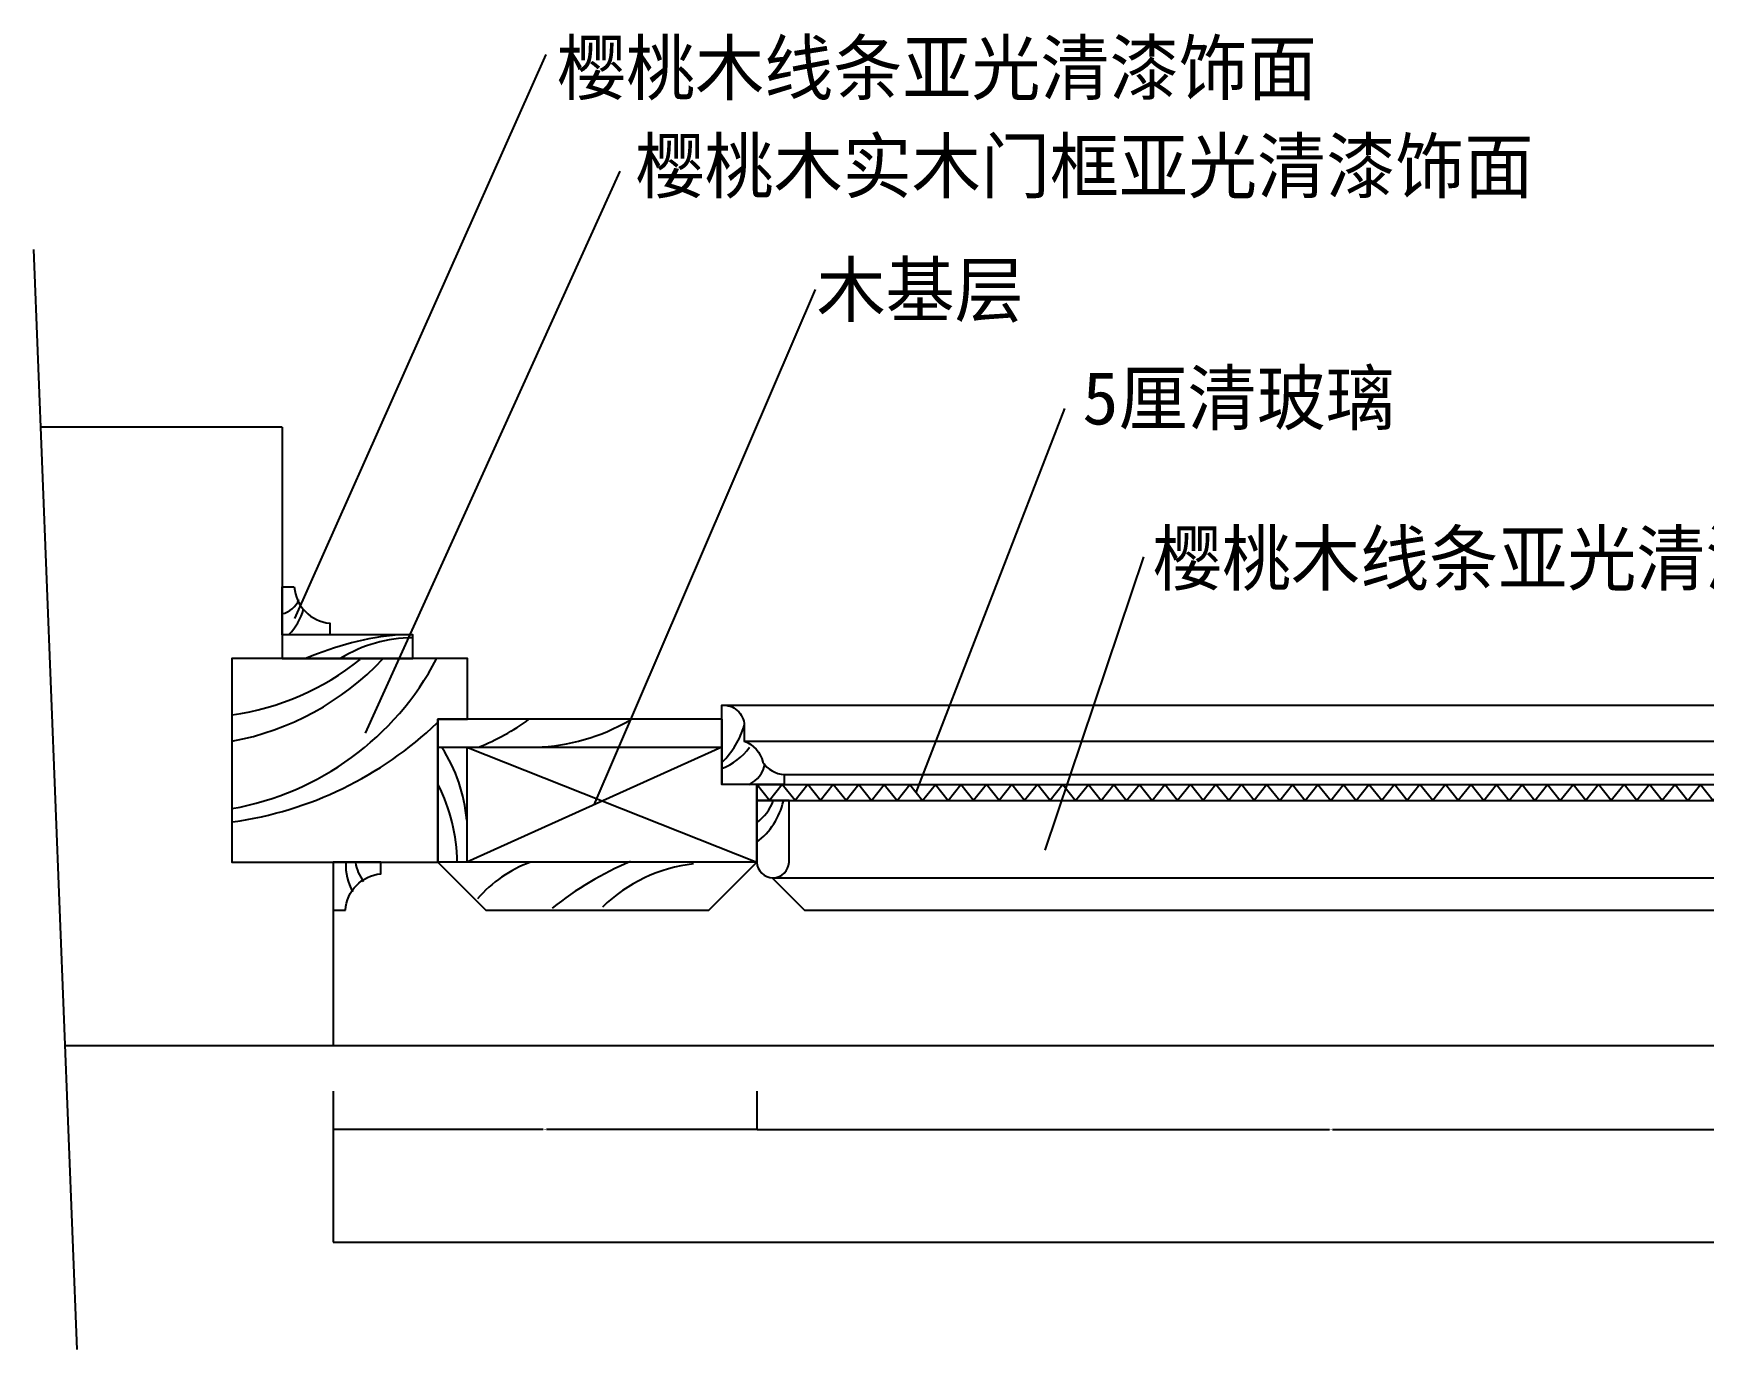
# Model space of a CAD drawing. Header units: metres. Extents: x 98 to 4434, y 156 to 5899.
# Drawn here: x 98 to 1670, y 311 to 1549 of the extents above; entities that cross this region are included whole.
import ezdxf

# ---------------------------------------------------------------- set-up
doc = ezdxf.new("R2010")
doc.units = ezdxf.units.M
for name, color, linetype in [('2', 2, 'Continuous'), ('3', 3, 'Continuous'), ('4', 4, 'Continuous'), ('7', 7, 'Continuous'), ('BH', 3, 'Continuous'), ('DIM', 3, 'Continuous'), ('TEXT', 3, 'Continuous')]:
    doc.layers.add(name, color=color, linetype=linetype)
doc.dimstyles.get("Standard").update_dxf_attribs({"dimtxt": 2.5, "dimasz": 2.5, "dimexe": 1.25, "dimexo": 0.625, "dimtad": 1, "dimcen": 2.5, "dimazin": 3, "dimtfac": 1, "dimtmove": 0, "dimatfit": 3})

# ---------------------------------------------------------------- blocks, each defined once
blk = doc.blocks.new('*D2')
for p, q in [((380.03, 532.75), (380.03, 411.59)), ((4058.37, 532.75), (4058.37, 411.59)), ((380.28, 411.59), (2217.2, 411.59)), ((2221.2, 411.59), (4058.12, 411.59))]:
    blk.add_line(p, q)
at = {"layer": 'Defpoints'}
for p in [(380.03, 532.75), (4058.37, 532.75), (380.03, 411.59)]:
    blk.add_point(p, dxfattribs=at)
at = {"layer": 'DIM', "insert": (2219.2, 411.59), "char_height": 1, "attachment_point": 5}
blk.add_mtext('1200', dxfattribs=at)
blk = doc.blocks.new('*D9')
for p, q in [((778.74, 553.86), (778.74, 517.85)), ((1859.2, 553.86), (1859.2, 517.85)), ((778.99, 517.85), (1317.47, 517.85)), ((1320.47, 517.85), (1858.95, 517.85))]:
    blk.add_line(p, q)
at = {"layer": 'Defpoints'}
for p in [(778.74, 553.86), (1859.2, 553.86), (778.74, 517.85)]:
    blk.add_point(p, dxfattribs=at)
at = {"layer": 'DIM', "insert": (1318.97, 517.85), "char_height": 1, "attachment_point": 5}
blk.add_mtext('360', dxfattribs=at)
blk = doc.blocks.new('*D10')
for p, q in [((380.03, 553.86), (380.03, 517.85)), ((778.74, 553.86), (778.74, 517.85)), ((577.885, 517.85), (379.78, 517.85)), ((778.99, 517.85), (580.885, 517.85))]:
    blk.add_line(p, q)
at = {"layer": 'Defpoints'}
for p in [(380.03, 553.86), (778.74, 553.86), (778.74, 517.85)]:
    blk.add_point(p, dxfattribs=at)
at = {"layer": 'DIM', "insert": (579.385, 517.85), "char_height": 1, "attachment_point": 5}
blk.add_mtext('120', dxfattribs=at)

msp = doc.modelspace()

# ---------------------------------------------------------------- hatches: boundary and pattern name
at = {"layer": 'BH'}
h = msp.add_hatch(dxfattribs=at)
h.set_pattern_fill('ANSI31', scale=1000)
h.paths.add_polyline_path([(4298.25, 1178.65), (4106.35, 1178.65), (4106.35, 960.95), (4153.48, 960.95), (4153.48, 769.28), (4058.37, 769.28), (4058.37, 724.28), (4058.37, 596.59), (4321.26, 596.59)])
h.paths.add_polyline_path([(332.05, 1178.65), (104.74, 1178.65), (127.75, 596.59), (380.03, 596.59), (380.03, 769.28), (284.92, 769.28), (284.92, 960.95), (332.05, 960.95), (332.05, 983.42)])

# ---------------------------------------------------------------- linework, layer by layer
at = {"layer": '2'}
msp.add_lwpolyline([(332.05, 1178.65), (332.05, 960.95), (284.92, 960.95), (284.92, 769.28), (380.03, 769.28), (380.03, 596.59)], dxfattribs=at)
at = {"layer": '3'}
for p, q in [((766.95, 883.31), (1870.98, 883.31)), ((804.36, 851.92), (1833.29, 851.92))]:
    msp.add_line(p, q, dxfattribs=at)
at = {"layer": '4'}
for p, q in [((745.78, 904.04), (745.78, 842.51)), ((745.78, 842.51), (745.78, 904.04)), ((478.74, 877.57), (745.78, 877.57)), ((506.01, 877.57), (506.01, 769.28)), ((793.93, 754.73), (1844.01, 754.73))]:
    msp.add_line(p, q, dxfattribs=at)
for points in [[(343.62, 1028.42, 0.37), (377.05, 994.24), (377.05, 983.42), (332.05, 983.42), (332.05, 1028.42)], [(766.95, 898.25), (766.95, 883.31, -0.24), (784.52, 863.58, 0.25), (804.64, 851.99), (804.64, 842.51), (745.78, 842.51), (745.78, 917.03), (745.78, 917.03, -0.43)], [(778.74, 827.51), (778.74, 769.28, 0.96), (809.12, 769.28), (809.12, 827.51)], [(391.61, 724.28, -0.37), (425.03, 758.46), (425.03, 769.28), (380.03, 769.28), (380.03, 724.28)]]:
    msp.add_lwpolyline(points, format="xyb", close=True, dxfattribs=at)
for points in [[(332.05, 960.95), (455.13, 960.95), (455.13, 983.42), (332.05, 983.42)], [(506.45, 904.04), (506.45, 960.95), (284.92, 960.95), (284.92, 769.28), (478.74, 769.28), (478.74, 904.04)]]:
    msp.add_lwpolyline(points, close=True, dxfattribs=at)
msp.add_lwpolyline([(778.74, 769.28), (778.74, 842.51), (778.74, 769.28), (778.74, 842.51), (745.78, 842.51), (745.78, 904.04), (478.74, 904.04), (478.74, 842.51), (478.74, 842.51), (478.74, 769.28), (523.74, 724.28), (733.74, 724.28), (778.74, 769.28), (733.74, 724.28)], dxfattribs=at)
at = {"layer": '7'}
for p, q in [((745.78, 917.03), (1888.99, 917.03)), ((778.74, 842.51), (1833.29, 842.51)), ((778.74, 827.51), (1833.29, 827.51)), ((778.74, 769.28), (478.74, 769.28)), ((793.27, 754.74), (823.74, 724.28)), ((823.74, 724.28), (1814.2, 724.28))]:
    msp.add_line(p, q, dxfattribs=at)
at = {"layer": 'BH'}
for p, q in [((332.05, 1178.65), (104.74, 1178.65)), ((506.01, 877.57), (778.74, 769.28)), ((745.78, 877.57), (506.01, 769.28))]:
    msp.add_line(p, q, dxfattribs=at)
for points in [[(874.74, 842.51), (862.74, 827.51), (850.74, 842.51), (838.74, 827.51), (826.74, 842.51), (814.74, 827.51), (802.74, 842.51), (790.74, 827.51), (778.74, 842.51)], [(874.74, 842.51), (886.74, 827.51), (898.74, 842.51), (910.74, 827.51), (922.74, 842.51), (934.74, 827.51), (946.74, 842.51), (958.74, 827.51), (970.74, 842.51)], [(1066.74, 842.51), (1054.74, 827.51), (1042.74, 842.51), (1030.74, 827.51), (1018.74, 842.51), (1006.74, 827.51), (994.74, 842.51), (982.74, 827.51), (970.74, 842.51)], [(1066.74, 842.51), (1078.74, 827.51), (1090.74, 842.51), (1102.74, 827.51), (1114.74, 842.51), (1126.74, 827.51), (1138.74, 842.51), (1150.74, 827.51), (1162.74, 842.51)], [(1258.74, 842.51), (1246.74, 827.51), (1234.74, 842.51), (1222.74, 827.51), (1210.74, 842.51), (1198.74, 827.51), (1186.74, 842.51), (1174.74, 827.51), (1162.74, 842.51)], [(1258.74, 842.51), (1270.74, 827.51), (1282.74, 842.51), (1294.74, 827.51), (1306.74, 842.51), (1318.74, 827.51), (1330.74, 842.51), (1342.74, 827.51), (1354.74, 842.51)], [(1450.74, 842.51), (1438.74, 827.51), (1426.74, 842.51), (1414.74, 827.51), (1402.74, 842.51), (1390.74, 827.51), (1378.74, 842.51), (1366.74, 827.51), (1354.74, 842.51)], [(1450.74, 842.51), (1462.74, 827.51), (1474.74, 842.51), (1486.74, 827.51), (1498.74, 842.51), (1510.74, 827.51), (1522.74, 842.51), (1534.74, 827.51), (1546.74, 842.51)], [(1642.74, 842.51), (1630.74, 827.51), (1618.74, 842.51), (1606.74, 827.51), (1594.74, 842.51), (1582.74, 827.51), (1570.74, 842.51), (1558.74, 827.51), (1546.74, 842.51)], [(1642.74, 842.51), (1654.74, 827.51), (1666.74, 842.51), (1678.74, 827.51), (1690.74, 842.51), (1702.74, 827.51), (1714.74, 842.51), (1726.74, 827.51), (1738.74, 842.51)]]:
    msp.add_lwpolyline(points, dxfattribs=at)
for centre, radius, start, end in [((326.95, 1025.18), 22.69, 282.89, 337.8), ((298.26, 1022.64), 56.18, 315.87, 344.3), ((466.67, 705.38), 279.1, 95.18, 113.56), ((455.37, 851.45), 129.09, 90.16, 121.76), ((237.39, 1139.1), 260.29, 280.52, 316.7), ((237.28, 1086.78), 271.25, 280.12, 332.28), ((249.95, 1154.16), 248.76, 278.15, 308.71), ((238.83, 1149.1), 344.93, 277.82, 313.88), ((435.75, 1080.49), 218.53, 291.78, 306.07), ((563.88, 1067.78), 190.41, 272.14, 299.92), ((692.24, 919.35), 77.64, 313.69, 344.23), ((356.67, 796.19), 149.72, 4.91, 32.79), ((723.43, 913.46), 60.38, 291.81, 323.45), ((761.62, 865.59), 24.99, 292.53, 352.46), ((329.27, 766.8), 167.65, 0.9, 26.72), ((737.94, 841.89), 67.53, 307.2, 347.17), ((752.55, 842.47), 44.46, 306.6, 339.88), ((438.54, 765.55), 46.5, 175.77, 210.8), ((440.84, 775.63), 40.32, 189.27, 217.51), ((606.4, 657.62), 118.82, 110, 139.48), ((780.3, 484.63), 309.66, 112.87, 128.78), ((735.46, 622.93), 145.72, 96.38, 134.35)]:
    msp.add_arc(centre, radius, start, end, dxfattribs=at)
at = {"layer": 'DIM'}
for p, q in [((98.12, 1346.03), (139.06, 310.62)), ((4321.26, 596.59), (127.75, 596.59))]:
    msp.add_line(p, q, dxfattribs=at)

# ---------------------------------------------------------------- texts
at = {"layer": 'TEXT'}
for s, p in [('樱桃木线条亚光清漆饰面', (590.74, 1491.91)), ('樱桃木实木门框亚光清漆饰面', (664.56, 1399.46)), ('木基层', (834.94, 1283.08)), ('5厘清玻璃', (1085.08, 1181.29)), ('樱桃木线条亚光清漆饰面', (1151.39, 1030.32))]:
    msp.add_text(s, height=50, dxfattribs=at).set_placement(p)

# ---------------------------------------------------------------- dimensions: what is measured, and where the dimension line sits
at = {"layer": 'DIM'}
for base, p1, p2, text, picture, middle in [((778.74, 517.85), (778.74, 553.86), (380.03, 553.86), '120', '*D10', (579.385, 517.85)), ((778.74, 517.85), (778.74, 553.86), (1859.2, 553.86), '360', '*D9', (1318.97, 517.85)), ((380.03, 411.59), (380.03, 532.75), (4058.37, 532.75), '1200', '*D2', (2219.2, 411.59))]:
    dim = msp.add_linear_dim(base=base, p1=p1, p2=p2, text=text, dimstyle='Standard', dxfattribs=at)
    dim.commit()
    dim.dimension.update_dxf_attribs({"geometry": picture, "text_midpoint": middle})

# ---------------------------------------------------------------- leaders
for points in [[(343.94, 998.75), (580.58, 1529.5)], [(410.63, 890.73), (650.05, 1419.67)], [(625.89, 823.42), (833.88, 1308.4)], [(928.74, 835.01), (1068.55, 1196.36)], [(1050.06, 780.62), (1143.03, 1056.74)]]:
    msp.add_leader(points, dimstyle='Standard', dxfattribs=at)

doc.saveas('drawing.dxf')
